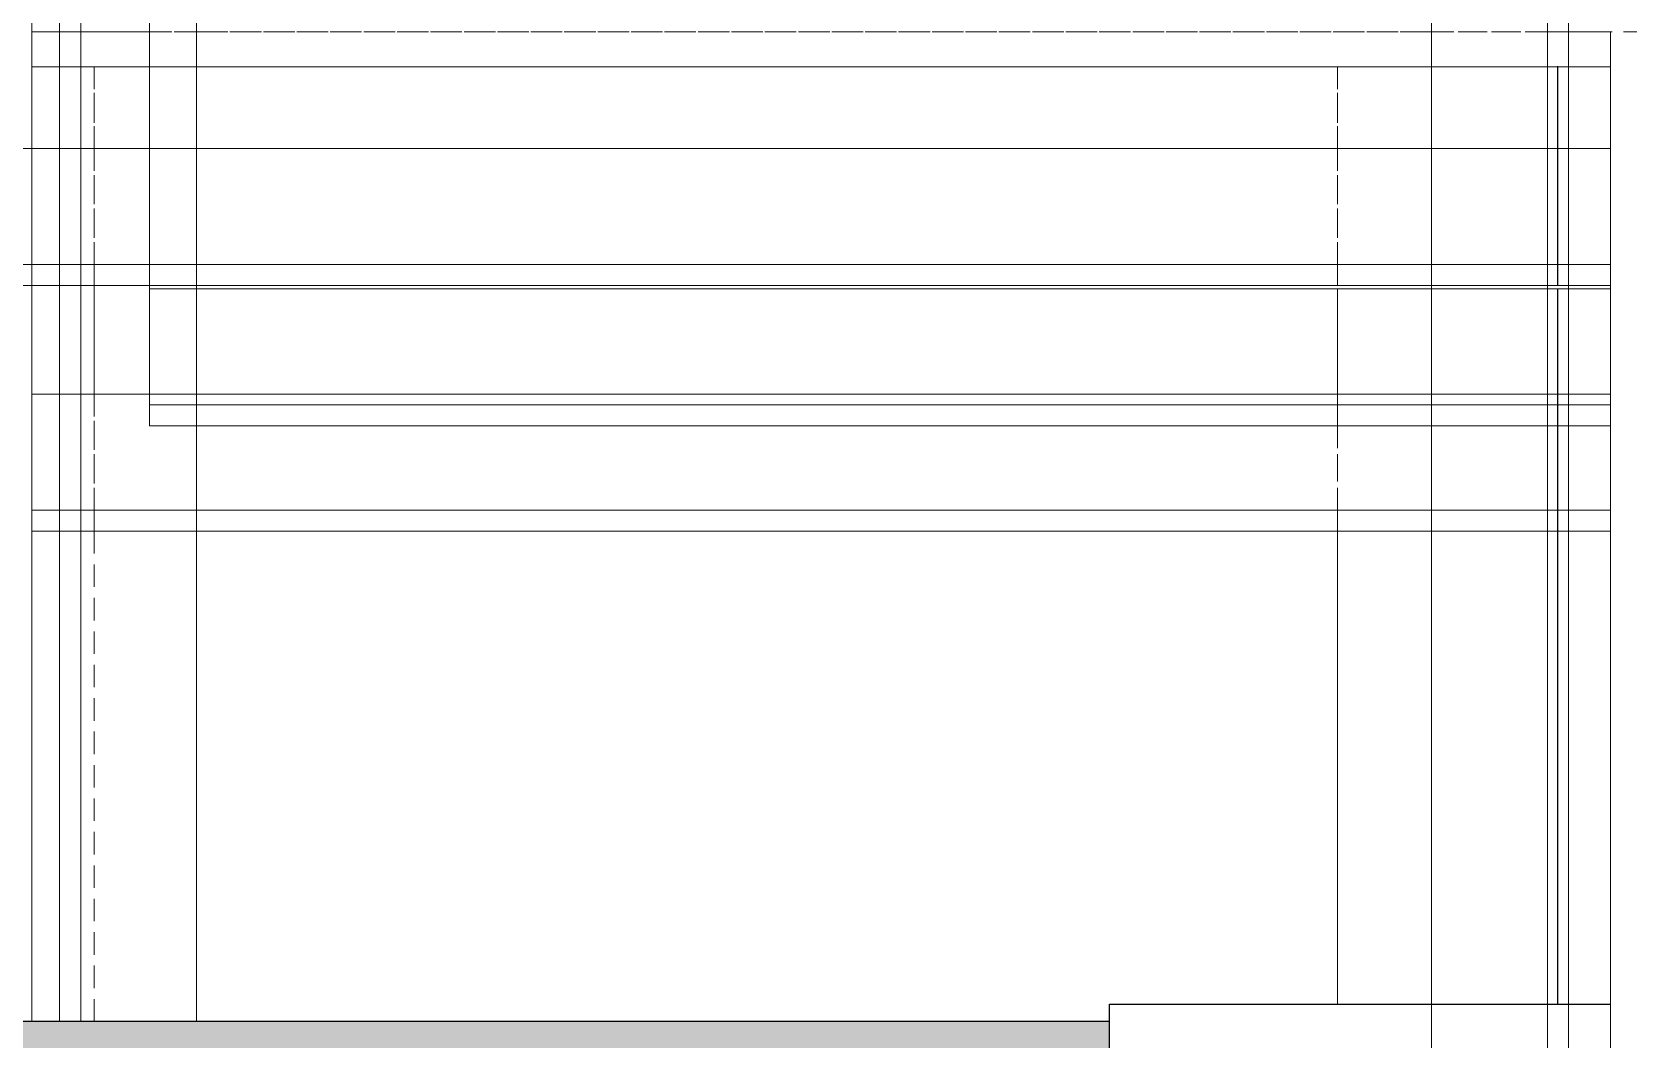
# Model space of a CAD drawing. Header units: centimetres. Extents: x -1906 to 5208, y -261 to 2955.
# Drawn here: x -134.28 to -111.54, y 2167.71 to 2182.06 of the extents above; entities that cross this region are included whole.
import ezdxf

# ---------------------------------------------------------------- set-up
doc = ezdxf.new("R2010")
doc.units = ezdxf.units.CM
doc.linetypes.add('_Overhead', pattern=[0.47625, 0.3175, -0.15875])
doc.linetypes.add('_Overhead_2_', pattern=[0.47625, 0.3175, -0.15875])
for name, color, linetype, lineweight in [('A-FLOR', 7, 'Continuous', 18), ('A-WALL', 7, 'Continuous', 18), ('A-WALL-PATT', 7, 'Continuous', 50), ('S-BEAM', 7, 'Continuous', 18)]:
    doc.layers.add(name, color=color, linetype=linetype, lineweight=lineweight)

# ---------------------------------------------------------------- blocks, each defined once
blk = doc.blocks.new('Costanera Perfil Z - Parametrizado - h_22cm-1721855-N01 - Planta trazado tuberias refrig exist_ - detalle 1')
at = {"layer": 'S-BEAM', "color": 254, "true_color": 0xcccccc}
for p, q in [((-10.746, 295.365), (-10.746, 1931.15)), ((-10.746, 1931.15), (-10.746, 295.365)), ((-10.446, 1931.15), (-10.446, 295.365)), ((-10.446, 1931.15), (-10.446, 295.365)), ((-8.796, 1931.15), (-8.796, 295.365)), ((-8.796, 1931.15), (-8.796, 295.365))]:
    blk.add_line(p, q, dxfattribs=at)
blk = doc.blocks.new('Costanera Perfil Z - Parametrizado - h_22cm-1724867-N01 - Planta trazado tuberias refrig exist_ - detalle 1')
at = {"layer": 'S-BEAM', "color": 254, "true_color": 0xcccccc}
for p, q in [((-10.746, 1126.939), (-8.746, 1126.939)), ((-10.446, 1126.939), (-10.746, 1126.939)), ((-10.746, 1126.271), (-10.746, 1126.939)), ((-10.746, 1126.939), (-10.746, 1108.679)), ((-8.746, 1126.939), (-10.446, 1126.939)), ((-10.446, 1126.939), (-8.796, 1126.939)), ((-8.796, 1126.939), (-10.446, 1126.939)), ((-10.446, 1126.939), (-10.446, 1126.271)), ((-10.446, 1126.939), (-10.446, 1108.679)), ((-8.796, 1126.939), (-8.796, 1126.271)), ((-8.796, 1126.939), (-8.796, 1126.271)), ((-8.746, 1126.939), (-8.446, 1126.939)), ((-8.446, 1126.939), (-8.746, 1126.939)), ((-8.446, 1126.939), (-6.796, 1126.939)), ((-6.796, 1126.939), (-8.446, 1126.939)), ((-6.796, 1126.939), (8.796, 1126.939)), ((8.796, 1126.939), (-6.796, 1126.939)), ((-10.746, 1108.679), (-10.746, 1126.271)), ((-10.446, 1126.271), (-10.446, 1108.679)), ((-8.796, 1126.271), (-8.796, 1108.679)), ((-8.796, 1126.271), (-8.796, 1108.679)), ((-10.746, 1107.029), (-10.746, 1108.679)), ((-10.746, 1108.679), (-10.746, 1107.029)), ((-10.446, 1108.679), (-10.446, 1107.029)), ((-10.446, 1108.679), (-10.446, 1107.029)), ((-8.796, 1108.679), (-8.796, 1107.029)), ((-8.796, 1108.679), (-8.796, 1107.029)), ((-10.746, 1106.729), (-10.746, 1107.029)), ((-10.746, 1107.029), (-10.746, 1106.729)), ((-10.446, 1107.029), (-10.446, 1106.729)), ((-10.446, 1107.029), (-10.446, 1106.729)), ((-8.796, 1107.029), (-8.796, 1106.729)), ((-8.796, 1107.029), (-8.796, 1106.729)), ((-10.746, 1106.129), (-10.746, 1106.729)), ((-10.746, 1106.729), (-10.746, 1106.129)), ((-10.446, 1106.729), (-10.446, 1106.129)), ((-10.446, 1106.729), (-10.446, 1106.129)), ((-8.796, 1106.729), (-8.796, 1106.129)), ((-8.796, 1106.729), (-8.796, 1106.129))]:
    blk.add_line(p, q, dxfattribs=at)
blk = doc.blocks.new('Costanera Perfil Z - Parametrizado - h_22cm-1724786-N01 - Planta trazado tuberias refrig exist_ - detalle 1')
at = {"layer": 'S-BEAM', "color": 254, "true_color": 0xcccccc}
for p, q in [((-10.746, 1124.844), (-10.746, 1125.239)), ((-10.746, 1125.239), (-10.746, 1124.844)), ((-10.446, 1125.239), (-10.446, 1124.844)), ((-10.446, 1125.239), (-10.446, 1124.844)), ((-8.796, 1125.239), (-8.796, 1124.844)), ((-8.796, 1125.239), (-8.796, 1124.844)), ((-10.746, 1124.544), (-10.746, 1124.844)), ((-10.746, 1124.844), (-10.746, 1124.544)), ((-10.446, 1124.844), (-10.446, 1124.544)), ((-10.446, 1124.844), (-10.446, 1124.544)), ((-8.796, 1124.844), (-8.796, 1124.544)), ((-8.796, 1124.844), (-8.796, 1124.544)), ((-10.746, 1122.894), (-10.746, 1124.544)), ((-10.746, 1124.544), (-10.746, 1122.894)), ((-10.446, 1124.544), (-10.446, 1122.894)), ((-10.446, 1124.544), (-10.446, 1122.894)), ((-8.796, 1124.544), (-8.796, 1123.561)), ((-8.796, 1124.544), (-8.796, 1123.561)), ((-8.796, 1123.561), (-8.796, 1122.894)), ((-8.796, 1123.561), (-8.796, 1122.894)), ((-10.746, 1105.302), (-10.746, 1122.894)), ((-10.746, 1122.894), (-10.746, 1105.302)), ((-10.446, 1122.894), (-10.446, 1105.302)), ((-10.446, 1122.894), (-10.446, 1105.302)), ((-8.796, 1122.894), (-8.796, 1105.302)), ((-8.796, 1122.894), (-8.796, 1105.302)), ((-10.746, 1103.652), (-10.746, 1105.302)), ((-10.746, 1105.302), (-10.746, 1103.652)), ((-10.446, 1105.302), (-10.446, 1103.652)), ((-10.446, 1105.302), (-10.446, 1103.652)), ((-8.796, 1105.302), (-8.796, 1103.652)), ((-8.796, 1105.302), (-8.796, 1103.652)), ((-10.746, 1103.352), (-10.746, 1103.652)), ((-10.746, 1103.652), (-10.746, 1103.352)), ((-10.446, 1103.652), (-10.446, 1103.352)), ((-10.446, 1103.652), (-10.446, 1103.352)), ((-8.796, 1103.652), (-8.796, 1103.352)), ((-8.796, 1103.652), (-8.796, 1103.352)), ((-10.746, 1102.752), (-10.746, 1103.352)), ((-10.746, 1103.352), (-10.746, 1102.752)), ((-10.446, 1103.352), (-10.446, 1102.752)), ((-10.446, 1103.352), (-10.446, 1102.752)), ((-8.796, 1103.352), (-8.796, 1102.752)), ((-8.796, 1103.352), (-8.796, 1102.752))]:
    blk.add_line(p, q, dxfattribs=at)
blk = doc.blocks.new('Costanera Perfil Z - Parametrizado - h_22cm-1724570-N01 - Planta trazado tuberias refrig exist_ - detalle 1')
at = {"layer": 'S-BEAM', "color": 254, "true_color": 0xcccccc}
for p, q in [((-10.746, 966.364), (-10.746, 948.772)), ((-10.746, 966.364), (-10.746, 948.772)), ((-10.446, 966.364), (-10.446, 948.772)), ((-10.446, 966.364), (-10.446, 948.772)), ((8.796, 966.364), (8.796, 948.772)), ((8.796, 966.364), (8.796, 948.772)), ((10.446, 966.364), (10.446, 948.772)), ((10.746, 948.772), (10.746, 966.364)), ((-8.796, 964.364), (-8.796, 948.772)), ((-8.796, 964.364), (-8.796, 948.772)), ((10.446, 964.364), (10.446, 948.772)), ((10.746, 964.364), (10.746, 948.772)), ((-10.746, 948.772), (-10.746, 947.122)), ((-10.746, 948.772), (-10.746, 947.122)), ((-10.446, 948.772), (-10.446, 947.122)), ((-10.446, 948.772), (-10.446, 947.122)), ((-8.796, 948.772), (-8.796, 947.122)), ((-8.796, 948.772), (-8.796, 947.122)), ((8.796, 948.772), (8.796, 947.122)), ((8.796, 948.772), (8.796, 947.122)), ((10.446, 948.772), (10.446, 947.122)), ((10.446, 948.772), (10.446, 947.122)), ((10.746, 947.122), (10.746, 948.772)), ((10.746, 948.772), (10.746, 947.122)), ((-10.746, 947.122), (-10.746, 946.822)), ((-10.746, 947.122), (-10.746, 946.822)), ((-10.446, 947.122), (-10.446, 946.822)), ((-10.446, 947.122), (-10.446, 946.822)), ((-8.796, 947.122), (-8.796, 946.822)), ((-8.796, 947.122), (-8.796, 946.822)), ((8.796, 947.122), (8.796, 946.822)), ((8.796, 947.122), (8.796, 946.822)), ((10.446, 947.122), (10.446, 946.822)), ((10.446, 947.122), (10.446, 946.822)), ((10.746, 946.822), (10.746, 947.122)), ((10.746, 947.122), (10.746, 946.822)), ((-10.746, 946.822), (-10.746, 936.334)), ((-10.746, 946.822), (-10.746, 936.334)), ((-10.446, 946.822), (-10.446, 936.334)), ((-10.446, 946.822), (-10.446, 936.334)), ((-8.796, 946.822), (-8.796, 944.822)), ((-8.796, 946.822), (-8.796, 944.822)), ((8.796, 946.822), (8.796, 935.834)), ((8.796, 946.822), (8.796, 935.834)), ((10.446, 946.822), (10.446, 935.834)), ((10.446, 946.822), (10.446, 935.834)), ((10.746, 935.834), (10.746, 946.822)), ((10.746, 946.822), (10.746, 935.834)), ((-8.796, 944.822), (-8.796, 936.334)), ((-8.796, 944.822), (-8.796, 936.334))]:
    blk.add_line(p, q, dxfattribs=at)
blk = doc.blocks.new('Costanera Perfil Z - Parametrizado - h_22cm-V9-N01 - Planta trazado tuberias refrig exist_ - detalle 1')
at = {"layer": 'S-BEAM', "color": 254, "true_color": 0xcccccc}
for p, q in [((8.796, 964.364), (8.796, 948.772)), ((8.796, 964.364), (8.796, 948.772)), ((10.446, 964.364), (10.446, 948.772)), ((10.746, 948.772), (10.746, 964.364)), ((-10.746, 962.864), (-10.746, 948.772)), ((-10.746, 962.864), (-10.746, 948.772)), ((-10.446, 962.864), (-10.446, 948.772)), ((-10.446, 962.864), (-10.446, 948.772)), ((-8.796, 962.864), (-8.796, 948.772)), ((-8.796, 962.864), (-8.796, 948.772)), ((10.446, 962.864), (10.446, 948.772)), ((10.746, 962.864), (10.746, 948.772)), ((-10.746, 948.772), (-10.746, 947.122)), ((-10.746, 948.772), (-10.746, 947.122)), ((-10.446, 948.772), (-10.446, 947.122)), ((-10.446, 948.772), (-10.446, 947.122)), ((-8.796, 948.772), (-8.796, 947.122)), ((-8.796, 948.772), (-8.796, 947.122)), ((8.796, 948.772), (8.796, 947.122)), ((8.796, 948.772), (8.796, 947.122)), ((10.446, 948.772), (10.446, 947.122)), ((10.446, 948.772), (10.446, 947.122)), ((10.746, 947.122), (10.746, 948.772)), ((10.746, 948.772), (10.746, 947.122)), ((-10.746, 947.122), (-10.746, 946.822)), ((-10.746, 947.122), (-10.746, 946.822)), ((-10.446, 947.122), (-10.446, 946.822)), ((-10.446, 947.122), (-10.446, 946.822)), ((-8.796, 947.122), (-8.796, 946.822)), ((-8.796, 947.122), (-8.796, 946.822)), ((8.796, 947.122), (8.796, 946.822)), ((8.796, 947.122), (8.796, 946.822)), ((10.446, 947.122), (10.446, 946.822)), ((10.446, 947.122), (10.446, 946.822)), ((10.746, 946.822), (10.746, 947.122)), ((10.746, 947.122), (10.746, 946.822)), ((-10.746, 946.822), (-10.746, 936.334)), ((-10.746, 946.822), (-10.746, 943.322)), ((-10.446, 946.822), (-10.446, 943.322)), ((-10.446, 946.822), (-10.446, 936.334)), ((-8.796, 946.772), (-8.796, 945.122)), ((-8.796, 946.772), (-8.796, 945.122)), ((8.796, 946.772), (8.796, 945.122)), ((8.796, 946.772), (8.796, 945.122)), ((10.446, 946.772), (10.446, 945.122)), ((10.446, 946.772), (10.446, 945.122)), ((10.746, 945.122), (10.746, 946.772)), ((10.746, 946.772), (10.746, 945.122)), ((-8.796, 945.122), (-8.796, 944.822)), ((-8.796, 945.122), (-8.796, 944.822)), ((8.796, 945.122), (8.796, 944.822)), ((8.796, 945.122), (8.796, 944.822)), ((10.446, 945.122), (10.446, 944.822)), ((10.446, 945.122), (10.446, 944.822)), ((10.746, 944.822), (10.746, 945.122)), ((10.746, 945.122), (10.746, 944.822)), ((-8.796, 944.822), (-8.796, 943.322)), ((-8.796, 944.822), (-8.796, 943.322)), ((8.796, 944.822), (8.796, 935.834)), ((8.796, 944.822), (8.796, 935.834)), ((10.446, 944.822), (10.446, 935.834)), ((10.446, 944.822), (10.446, 935.834)), ((10.746, 935.834), (10.746, 944.822)), ((10.746, 944.822), (10.746, 935.834)), ((-10.746, 943.322), (-10.746, 936.334)), ((-10.446, 943.322), (-10.446, 936.334)), ((-8.796, 943.322), (-8.796, 936.334)), ((-8.796, 943.322), (-8.796, 936.334))]:
    blk.add_line(p, q, dxfattribs=at)
blk = doc.blocks.new('Costanera Perfil Z - Parametrizado - h_22cm-V10-N01 - Planta trazado tuberias refrig exist_ - detalle 1')
at = {"layer": 'S-BEAM', "color": 254, "true_color": 0xcccccc}
for p, q in [((-10.746, 962.864), (-10.746, 948.772)), ((-10.446, 962.864), (-10.446, 948.772)), ((8.796, 962.864), (8.796, 948.772)), ((8.796, 962.864), (8.796, 948.772)), ((10.446, 962.864), (10.446, 948.772)), ((10.446, 962.864), (10.446, 948.772)), ((10.746, 948.772), (10.746, 962.864)), ((10.746, 962.864), (10.746, 948.772)), ((-10.746, 949.933), (-10.746, 948.772)), ((-10.446, 949.933), (-10.446, 948.772)), ((-8.796, 949.933), (-8.796, 948.772)), ((-8.796, 949.933), (-8.796, 948.772)), ((-10.746, 948.772), (-10.746, 947.122)), ((-10.746, 948.772), (-10.746, 947.122)), ((-10.446, 948.772), (-10.446, 947.122)), ((-10.446, 948.772), (-10.446, 947.122)), ((-8.796, 948.772), (-8.796, 947.122)), ((-8.796, 948.772), (-8.796, 947.122)), ((8.796, 948.772), (8.796, 947.122)), ((8.796, 948.772), (8.796, 947.122)), ((10.446, 948.772), (10.446, 947.122)), ((10.446, 948.772), (10.446, 947.122)), ((10.746, 947.122), (10.746, 948.772)), ((10.746, 948.772), (10.746, 947.122)), ((-10.746, 947.122), (-10.746, 946.822)), ((-10.746, 947.122), (-10.746, 946.822)), ((-10.446, 947.122), (-10.446, 946.822)), ((-10.446, 947.122), (-10.446, 946.822)), ((-8.796, 947.122), (-8.796, 946.822)), ((-8.796, 947.122), (-8.796, 946.822)), ((8.796, 947.122), (8.796, 946.822)), ((8.796, 947.122), (8.796, 946.822)), ((10.446, 947.122), (10.446, 946.822)), ((10.446, 947.122), (10.446, 946.822)), ((10.746, 946.822), (10.746, 947.122)), ((10.746, 947.122), (10.746, 946.822)), ((-10.746, 946.822), (-10.746, 945.272)), ((-10.746, 946.822), (-10.746, 945.272)), ((-10.446, 946.822), (-10.446, 945.272)), ((-10.446, 946.822), (-10.446, 945.272)), ((-8.796, 946.772), (-8.796, 945.272)), ((-8.796, 946.772), (-8.796, 945.272)), ((8.796, 946.772), (8.796, 945.272)), ((8.796, 946.772), (8.796, 945.272)), ((10.446, 946.772), (10.446, 945.272)), ((10.446, 946.772), (10.446, 945.272)), ((10.746, 945.272), (10.746, 946.772)), ((10.746, 946.772), (10.746, 945.272)), ((-10.746, 945.272), (-10.746, 943.622)), ((-10.746, 945.272), (-10.746, 943.622)), ((-10.446, 945.272), (-10.446, 943.622)), ((-10.446, 945.272), (-10.446, 943.622)), ((-8.796, 945.272), (-8.796, 945.122)), ((-8.796, 945.272), (-8.796, 945.122)), ((8.796, 945.272), (8.796, 945.122)), ((8.796, 945.272), (8.796, 945.122)), ((10.446, 945.272), (10.446, 945.122)), ((10.446, 945.272), (10.446, 945.122)), ((10.746, 945.122), (10.746, 945.272)), ((10.746, 945.272), (10.746, 945.122)), ((-8.796, 945.122), (-8.796, 944.822)), ((-8.796, 945.122), (-8.796, 944.822)), ((8.796, 945.122), (8.796, 944.822)), ((8.796, 945.122), (8.796, 944.822)), ((10.446, 945.122), (10.446, 944.822)), ((10.446, 945.122), (10.446, 944.822)), ((10.746, 944.822), (10.746, 945.122)), ((10.746, 945.122), (10.746, 944.822)), ((-8.796, 944.822), (-8.796, 943.622)), ((-8.796, 944.822), (-8.796, 943.622)), ((8.796, 944.822), (8.796, 943.622)), ((8.796, 944.822), (8.796, 943.622)), ((10.446, 944.822), (10.446, 943.622)), ((10.446, 944.822), (10.446, 943.622)), ((10.746, 943.622), (10.746, 944.822)), ((10.746, 944.822), (10.746, 943.622)), ((-10.746, 943.622), (-10.746, 943.322)), ((-10.746, 943.622), (-10.746, 943.322)), ((-10.446, 943.622), (-10.446, 943.322)), ((-10.446, 943.622), (-10.446, 943.322)), ((-8.796, 943.622), (-8.796, 943.322)), ((-8.796, 943.622), (-8.796, 943.322)), ((8.796, 943.622), (8.796, 943.322)), ((8.796, 943.622), (8.796, 943.322)), ((10.446, 943.622), (10.446, 943.322)), ((10.446, 943.622), (10.446, 943.322)), ((10.746, 943.322), (10.746, 943.622)), ((10.746, 943.622), (10.746, 943.322)), ((-10.746, 943.322), (-10.746, 936.334)), ((-10.746, 943.322), (-10.746, 936.334)), ((-10.446, 943.322), (-10.446, 936.334)), ((-10.446, 943.322), (-10.446, 936.334)), ((-8.796, 943.322), (-8.796, 936.334)), ((-8.796, 943.322), (-8.796, 936.334)), ((8.796, 943.322), (8.796, 935.834)), ((8.796, 943.322), (8.796, 935.834)), ((10.446, 943.322), (10.446, 935.834)), ((10.446, 943.322), (10.446, 935.834)), ((10.746, 935.834), (10.746, 943.322)), ((10.746, 943.322), (10.746, 935.834))]:
    blk.add_line(p, q, dxfattribs=at)
blk = doc.blocks.new('Costanera Perfil Z - Parametrizado - h_22cm-V11-N01 - Planta trazado tuberias refrig exist_ - detalle 1')
at = {"layer": 'S-BEAM', "color": 254, "true_color": 0xcccccc}
for p, q in [((-10.746, 949.933), (-10.746, 948.772)), ((-10.746, 949.933), (-10.746, 948.772)), ((-10.446, 949.933), (-10.446, 948.772)), ((-10.446, 949.933), (-10.446, 948.772)), ((-8.796, 949.933), (-8.796, 948.772)), ((-8.796, 949.933), (-8.796, 948.772)), ((8.796, 949.933), (8.796, 948.772)), ((8.796, 949.933), (8.796, 948.772)), ((10.446, 949.933), (10.446, 948.772)), ((10.446, 949.933), (10.446, 948.772)), ((10.746, 948.772), (10.746, 949.942)), ((10.746, 949.942), (10.746, 948.772)), ((-10.746, 948.772), (-10.746, 947.122)), ((-10.746, 948.772), (-10.746, 947.122)), ((-10.446, 948.772), (-10.446, 947.122)), ((-10.446, 948.772), (-10.446, 947.122)), ((-8.796, 948.772), (-8.796, 947.122)), ((-8.796, 948.772), (-8.796, 947.122)), ((8.796, 948.772), (8.796, 947.122)), ((8.796, 948.772), (8.796, 947.122)), ((10.446, 948.772), (10.446, 947.122)), ((10.446, 948.772), (10.446, 947.122)), ((10.746, 947.122), (10.746, 948.772)), ((10.746, 948.772), (10.746, 947.122)), ((-10.746, 947.122), (-10.746, 946.822)), ((-10.746, 947.122), (-10.746, 946.822)), ((-10.446, 947.122), (-10.446, 946.822)), ((-10.446, 947.122), (-10.446, 946.822)), ((-8.796, 947.122), (-8.796, 946.822)), ((-8.796, 947.122), (-8.796, 946.822)), ((8.796, 947.122), (8.796, 946.822)), ((8.796, 947.122), (8.796, 946.822)), ((10.446, 947.122), (10.446, 946.822)), ((10.446, 947.122), (10.446, 946.822)), ((10.746, 946.822), (10.746, 947.122)), ((10.746, 947.122), (10.746, 946.822)), ((-10.746, 946.822), (-10.746, 945.272)), ((-10.746, 946.822), (-10.746, 945.272)), ((-10.446, 946.822), (-10.446, 945.272)), ((-10.446, 946.822), (-10.446, 945.272)), ((-8.796, 946.772), (-8.796, 945.272)), ((-8.796, 946.772), (-8.796, 945.272)), ((8.796, 946.772), (8.796, 945.272)), ((8.796, 946.772), (8.796, 945.272)), ((10.446, 946.772), (10.446, 945.272)), ((10.446, 946.772), (10.446, 945.272)), ((10.746, 945.272), (10.746, 946.772)), ((10.746, 946.772), (10.746, 945.272)), ((-10.746, 945.272), (-10.746, 943.622)), ((-10.746, 945.272), (-10.746, 943.622)), ((-10.446, 945.272), (-10.446, 943.622)), ((-10.446, 945.272), (-10.446, 943.622)), ((-8.796, 945.272), (-8.796, 945.122)), ((-8.796, 945.272), (-8.796, 945.122)), ((8.796, 945.272), (8.796, 945.122)), ((8.796, 945.272), (8.796, 945.122)), ((10.446, 945.272), (10.446, 945.122)), ((10.446, 945.272), (10.446, 945.122)), ((10.746, 945.122), (10.746, 945.272)), ((10.746, 945.272), (10.746, 945.122)), ((-8.796, 945.122), (-8.796, 944.822)), ((-8.796, 945.122), (-8.796, 944.822)), ((8.796, 945.122), (8.796, 944.822)), ((8.796, 945.122), (8.796, 944.822)), ((10.446, 945.122), (10.446, 944.822)), ((10.446, 945.122), (10.446, 944.822)), ((10.746, 944.822), (10.746, 945.122)), ((10.746, 945.122), (10.746, 944.822)), ((-8.796, 944.822), (-8.796, 943.622)), ((-8.796, 944.822), (-8.796, 943.622)), ((8.796, 944.822), (8.796, 943.622)), ((8.796, 944.822), (8.796, 943.622)), ((10.446, 944.822), (10.446, 943.622)), ((10.446, 944.822), (10.446, 943.622)), ((10.746, 943.622), (10.746, 944.822)), ((10.746, 944.822), (10.746, 943.622)), ((-10.746, 943.622), (-10.746, 943.322)), ((-10.746, 943.622), (-10.746, 943.322)), ((-10.446, 943.622), (-10.446, 943.322)), ((-10.446, 943.622), (-10.446, 943.322)), ((-8.796, 943.622), (-8.796, 943.322)), ((-8.796, 943.622), (-8.796, 943.322)), ((8.796, 943.622), (8.796, 943.322)), ((8.796, 943.622), (8.796, 943.322)), ((10.446, 943.622), (10.446, 943.322)), ((10.446, 943.622), (10.446, 943.322)), ((10.746, 943.322), (10.746, 943.622)), ((10.746, 943.622), (10.746, 943.322)), ((-10.746, 943.322), (-10.746, 936.334)), ((-10.746, 943.322), (-10.746, 936.334)), ((-10.446, 943.322), (-10.446, 936.334)), ((-10.446, 943.322), (-10.446, 936.334)), ((-8.796, 943.322), (-8.796, 936.334)), ((-8.796, 943.322), (-8.796, 936.334)), ((8.796, 943.322), (8.796, 936.584)), ((8.796, 943.322), (8.796, 936.584)), ((10.446, 943.322), (10.446, 936.584)), ((10.446, 943.322), (10.446, 936.584)), ((10.746, 936.584), (10.746, 943.322)), ((10.746, 943.322), (10.746, 936.584))]:
    blk.add_line(p, q, dxfattribs=at)
blk = doc.blocks.new('Costanera Perfil Z - Parametrizado - h_22cm-V12-N01 - Planta trazado tuberias refrig exist_ - detalle 1')
at = {"layer": 'S-BEAM', "color": 254, "true_color": 0xcccccc}
for p, q in [((-10.746, 949.933), (-10.746, 948.772)), ((-10.746, 949.933), (-10.746, 948.772)), ((-10.446, 949.933), (-10.446, 948.772)), ((-10.446, 949.933), (-10.446, 948.772)), ((-8.796, 949.933), (-8.796, 948.772)), ((-8.796, 949.933), (-8.796, 948.772)), ((8.796, 949.933), (8.796, 948.772)), ((8.796, 949.933), (8.796, 948.772)), ((10.446, 949.933), (10.446, 948.772)), ((10.446, 949.933), (10.446, 948.772)), ((10.746, 948.772), (10.746, 949.942)), ((10.746, 949.942), (10.746, 948.772)), ((-10.746, 948.772), (-10.746, 947.122)), ((-10.746, 948.772), (-10.746, 947.122)), ((-10.446, 948.772), (-10.446, 947.122)), ((-10.446, 948.772), (-10.446, 947.122)), ((-8.796, 948.772), (-8.796, 947.122)), ((-8.796, 948.772), (-8.796, 947.122)), ((8.796, 948.772), (8.796, 947.122)), ((8.796, 948.772), (8.796, 947.122)), ((10.446, 948.772), (10.446, 947.122)), ((10.446, 948.772), (10.446, 947.122)), ((10.746, 947.122), (10.746, 948.772)), ((10.746, 948.772), (10.746, 947.122)), ((-10.746, 947.122), (-10.746, 946.822)), ((-10.746, 947.122), (-10.746, 946.822)), ((-10.446, 947.122), (-10.446, 946.822)), ((-10.446, 947.122), (-10.446, 946.822)), ((-8.796, 947.122), (-8.796, 946.822)), ((-8.796, 947.122), (-8.796, 946.822)), ((8.796, 947.122), (8.796, 946.822)), ((8.796, 947.122), (8.796, 946.822)), ((10.446, 947.122), (10.446, 946.822)), ((10.446, 947.122), (10.446, 946.822)), ((10.746, 946.822), (10.746, 947.122)), ((10.746, 947.122), (10.746, 946.822)), ((-10.746, 946.822), (-10.746, 945.272)), ((-10.746, 946.822), (-10.746, 945.272)), ((-10.446, 946.822), (-10.446, 945.272)), ((-10.446, 946.822), (-10.446, 945.272)), ((-8.796, 946.772), (-8.796, 945.272)), ((-8.796, 946.772), (-8.796, 945.272)), ((8.796, 946.772), (8.796, 945.272)), ((8.796, 946.772), (8.796, 945.272)), ((10.446, 946.772), (10.446, 945.272)), ((10.446, 946.772), (10.446, 945.272)), ((10.746, 945.272), (10.746, 946.772)), ((10.746, 946.772), (10.746, 945.272)), ((-10.746, 945.272), (-10.746, 943.622)), ((-10.746, 945.272), (-10.746, 943.622)), ((-10.446, 945.272), (-10.446, 943.622)), ((-10.446, 945.272), (-10.446, 943.622)), ((-8.796, 945.272), (-8.796, 945.122)), ((-8.796, 945.272), (-8.796, 945.122)), ((8.796, 945.272), (8.796, 945.122)), ((8.796, 945.272), (8.796, 945.122)), ((10.446, 945.272), (10.446, 945.122)), ((10.446, 945.272), (10.446, 945.122)), ((10.746, 945.122), (10.746, 945.272)), ((10.746, 945.272), (10.746, 945.122)), ((-8.796, 945.122), (-8.796, 944.822)), ((-8.796, 945.122), (-8.796, 944.822)), ((8.796, 945.122), (8.796, 944.822)), ((8.796, 945.122), (8.796, 944.822)), ((10.446, 945.122), (10.446, 944.822)), ((10.446, 945.122), (10.446, 944.822)), ((10.746, 944.822), (10.746, 945.122)), ((10.746, 945.122), (10.746, 944.822)), ((-8.796, 944.822), (-8.796, 943.622)), ((-8.796, 944.822), (-8.796, 943.622)), ((8.796, 944.822), (8.796, 943.622)), ((8.796, 944.822), (8.796, 943.622)), ((10.446, 944.822), (10.446, 943.622)), ((10.446, 944.822), (10.446, 943.622)), ((10.746, 943.622), (10.746, 944.822)), ((10.746, 944.822), (10.746, 943.622)), ((-10.746, 943.622), (-10.746, 943.322)), ((-10.746, 943.622), (-10.746, 943.322)), ((-10.446, 943.622), (-10.446, 943.322)), ((-10.446, 943.622), (-10.446, 943.322)), ((-8.796, 943.622), (-8.796, 943.322)), ((-8.796, 943.622), (-8.796, 943.322)), ((8.796, 943.622), (8.796, 943.322)), ((8.796, 943.622), (8.796, 943.322)), ((10.446, 943.622), (10.446, 943.322)), ((10.446, 943.622), (10.446, 943.322)), ((10.746, 943.322), (10.746, 943.622)), ((10.746, 943.622), (10.746, 943.322)), ((-10.746, 943.322), (-10.746, 936.334)), ((-10.746, 943.322), (-10.746, 936.334)), ((-10.446, 943.322), (-10.446, 936.334)), ((-10.446, 943.322), (-10.446, 936.334)), ((-8.796, 943.322), (-8.796, 936.334)), ((-8.796, 943.322), (-8.796, 936.334)), ((8.796, 943.322), (8.796, 936.584)), ((8.796, 943.322), (8.796, 936.584)), ((10.446, 943.322), (10.446, 936.584)), ((10.446, 943.322), (10.446, 936.584)), ((10.746, 936.584), (10.746, 943.322)), ((10.746, 943.322), (10.746, 936.584))]:
    blk.add_line(p, q, dxfattribs=at)
blk = doc.blocks.new('Costanera Perfil Z - Parametrizado - h_22cm-V13-N01 - Planta trazado tuberias refrig exist_ - detalle 1')
at = {"layer": 'S-BEAM', "color": 254, "true_color": 0xcccccc}
for p, q in [((-10.746, 949.933), (-10.746, 948.772)), ((-10.746, 949.933), (-10.746, 948.772)), ((-10.446, 949.933), (-10.446, 948.772)), ((-10.446, 949.933), (-10.446, 948.772)), ((-8.796, 949.933), (-8.796, 948.772)), ((-8.796, 949.933), (-8.796, 948.772)), ((8.796, 949.933), (8.796, 948.772)), ((8.796, 949.933), (8.796, 948.772)), ((10.446, 949.933), (10.446, 948.772)), ((10.446, 949.933), (10.446, 948.772)), ((10.746, 948.772), (10.746, 949.942)), ((-10.746, 948.772), (-10.746, 947.122)), ((-10.746, 948.772), (-10.746, 947.122)), ((-10.446, 948.772), (-10.446, 947.122)), ((-10.446, 948.772), (-10.446, 947.122)), ((-8.796, 948.772), (-8.796, 947.122)), ((-8.796, 948.772), (-8.796, 947.122)), ((8.796, 948.772), (8.796, 947.122)), ((8.796, 948.772), (8.796, 947.122)), ((10.446, 948.772), (10.446, 947.122)), ((10.446, 948.772), (10.446, 947.122)), ((10.746, 947.122), (10.746, 948.772)), ((-10.746, 947.122), (-10.746, 946.822)), ((-10.746, 947.122), (-10.746, 946.822)), ((-10.446, 947.122), (-10.446, 946.822)), ((-10.446, 947.122), (-10.446, 946.822)), ((-8.796, 947.122), (-8.796, 946.822)), ((-8.796, 947.122), (-8.796, 946.822)), ((8.796, 947.122), (8.796, 946.822)), ((8.796, 947.122), (8.796, 946.822)), ((10.446, 947.122), (10.446, 946.822)), ((10.446, 947.122), (10.446, 946.822)), ((10.746, 946.822), (10.746, 947.122)), ((-10.746, 946.822), (-10.746, 945.272)), ((-10.746, 946.822), (-10.746, 945.272)), ((-10.446, 946.822), (-10.446, 945.272)), ((-10.446, 946.822), (-10.446, 945.272)), ((-8.796, 946.772), (-8.796, 945.272)), ((-8.796, 946.772), (-8.796, 945.272)), ((8.796, 946.772), (8.796, 945.272)), ((8.796, 946.772), (8.796, 945.272)), ((10.446, 946.772), (10.446, 945.272)), ((10.446, 946.772), (10.446, 945.272)), ((10.746, 945.272), (10.746, 946.772)), ((-10.746, 945.272), (-10.746, 943.622)), ((-10.746, 945.272), (-10.746, 943.622)), ((-10.446, 945.272), (-10.446, 943.622)), ((-10.446, 945.272), (-10.446, 943.622)), ((-8.796, 945.272), (-8.796, 945.122)), ((-8.796, 945.272), (-8.796, 945.122)), ((8.796, 945.272), (8.796, 945.122)), ((8.796, 945.272), (8.796, 945.122)), ((10.446, 945.272), (10.446, 945.122)), ((10.446, 945.272), (10.446, 945.122)), ((10.746, 945.122), (10.746, 945.272)), ((-8.796, 945.122), (-8.796, 944.822)), ((-8.796, 945.122), (-8.796, 944.822)), ((8.796, 945.122), (8.796, 944.822)), ((8.796, 945.122), (8.796, 944.822)), ((10.446, 945.122), (10.446, 944.822)), ((10.446, 945.122), (10.446, 944.822)), ((10.746, 944.822), (10.746, 945.122)), ((-8.796, 944.822), (-8.796, 943.622)), ((-8.796, 944.822), (-8.796, 943.622)), ((8.796, 944.822), (8.796, 943.622)), ((8.796, 944.822), (8.796, 943.622)), ((10.446, 944.822), (10.446, 943.622)), ((10.446, 944.822), (10.446, 943.622)), ((10.746, 943.622), (10.746, 944.822)), ((-10.746, 943.622), (-10.746, 943.322)), ((-10.746, 943.622), (-10.746, 943.322)), ((-10.446, 943.622), (-10.446, 943.322)), ((-10.446, 943.622), (-10.446, 943.322)), ((-8.796, 943.622), (-8.796, 943.322)), ((-8.796, 943.622), (-8.796, 943.322)), ((8.796, 943.622), (8.796, 943.322)), ((8.796, 943.622), (8.796, 943.322)), ((10.446, 943.622), (10.446, 943.322)), ((10.446, 943.622), (10.446, 943.322)), ((10.746, 943.322), (10.746, 943.622)), ((-10.746, 943.322), (-10.746, 936.334)), ((-10.746, 943.322), (-10.746, 936.334)), ((-10.446, 943.322), (-10.446, 936.334)), ((-10.446, 943.322), (-10.446, 936.334)), ((-8.796, 943.322), (-8.796, 936.334)), ((-8.796, 943.322), (-8.796, 936.334)), ((8.796, 943.322), (8.796, 936.584)), ((8.796, 943.322), (8.796, 936.584)), ((10.446, 943.322), (10.446, 936.584)), ((10.446, 943.322), (10.446, 936.584)), ((10.746, 936.584), (10.746, 943.322))]:
    blk.add_line(p, q, dxfattribs=at)
blk = doc.blocks.new('PQ_RVR_EST-01_ZZ_ZZ_MO_T_A_rvt-1-N01 - Planta trazado tuberias refrig exist_ - detalle 1')
at = {"layer": 'A-FLOR', "color": 254, "linetype": '_Overhead', "true_color": 0xd4d4d4}
for p, q in [((-134.28, 2181.562), (-133.885, 2181.562)), ((-133.885, 2181.562), (-133.585, 2181.562)), ((-133.585, 2181.562), (-133.394, 2181.562)), ((-133.394, 2181.562), (-132.603, 2181.562)), ((-132.603, 2181.562), (-131.935, 2181.562)), ((-131.935, 2181.562), (-115.684, 2181.562)), ((-115.684, 2181.562), (-115.683, 2180.4)), ((-115.683, 2180.4), (-115.684, 2181.562)), ((-115.683, 2180.4), (-115.683, 2178.75)), ((-115.683, 2178.75), (-115.683, 2180.4)), ((-115.683, 2178.75), (-115.683, 2178.45)), ((-115.683, 2178.45), (-115.683, 2178.75)), ((-115.683, 2178.4), (-115.683, 2176.9)), ((-115.683, 2176.9), (-115.683, 2178.4)), ((-115.683, 2176.9), (-115.683, 2176.75)), ((-115.683, 2176.75), (-115.683, 2176.9)), ((-115.683, 2176.75), (-115.683, 2176.45)), ((-115.683, 2176.45), (-115.683, 2176.75)), ((-115.683, 2176.45), (-115.682, 2175.25)), ((-115.682, 2175.25), (-115.683, 2176.45)), ((-115.682, 2175.25), (-115.682, 2174.95)), ((-115.682, 2174.95), (-115.682, 2175.25)), ((-115.682, 2174.95), (-115.681, 2168.212)), ((-115.681, 2168.212), (-115.682, 2174.95))]:
    blk.add_line(p, q, dxfattribs=at)
at = {"layer": 'S-BEAM', "color": 254, "true_color": 0xcccccc}
for p, q in [((-134.28, 2198.935), (-134.28, 2178.45)), ((-134.28, 2180.4), (-134.28, 2197.992)), ((-134.28, 2197.992), (-134.28, 2180.4)), ((-134.28, 2197.992), (-134.28, 2180.4)), ((-134.28, 2178.75), (-134.28, 2180.4)), ((-134.28, 2180.4), (-134.28, 2178.75)), ((-134.28, 2180.4), (-134.28, 2178.75)), ((-134.28, 2178.45), (-134.28, 2178.75)), ((-134.28, 2178.75), (-134.28, 2178.45)), ((-134.28, 2178.75), (-134.28, 2178.45)), ((-134.28, 2178.45), (-134.28, 2167.962)), ((-134.28, 2167.962), (-134.28, 2178.45)), ((-134.28, 2178.45), (-134.28, 2167.962)), ((-134.28, 2178.45), (-134.28, 2167.962))]:
    blk.add_line(p, q, dxfattribs=at)
at = {"layer": 'S-BEAM', "color": 254, "linetype": '_Overhead', "lineweight": 18, "true_color": 0xd4d4d4, "rotation": 90.00000000000001}
for name, p in [('Costanera Perfil Z - Parametrizado - h_22cm-1721855-N01 - Planta trazado tuberias refrig exist_ - detalle 1', (183.571, 2189.196)), ('Costanera Perfil Z - Parametrizado - h_22cm-1724867-N01 - Planta trazado tuberias refrig exist_ - detalle 1', (994.336, 2187.196)), ('Costanera Perfil Z - Parametrizado - h_22cm-1724786-N01 - Planta trazado tuberias refrig exist_ - detalle 1', (990.959, 2185.696))]:
    blk.add_blockref(name, p, dxfattribs=at)
at = {"layer": 'S-BEAM', "color": 254, "linetype": '_Overhead', "lineweight": 18, "true_color": 0xd4d4d4}
for name in ['Costanera Perfil Z - Parametrizado - h_22cm-1724570-N01 - Planta trazado tuberias refrig exist_ - detalle 1', 'Costanera Perfil Z - Parametrizado - h_22cm-V9-N01 - Planta trazado tuberias refrig exist_ - detalle 1', 'Costanera Perfil Z - Parametrizado - h_22cm-V10-N01 - Planta trazado tuberias refrig exist_ - detalle 1', 'Costanera Perfil Z - Parametrizado - h_22cm-V11-N01 - Planta trazado tuberias refrig exist_ - detalle 1', 'Costanera Perfil Z - Parametrizado - h_22cm-V12-N01 - Planta trazado tuberias refrig exist_ - detalle 1', 'Costanera Perfil Z - Parametrizado - h_22cm-V13-N01 - Planta trazado tuberias refrig exist_ - detalle 1']:
    blk.add_blockref(name, (-123.139, 1231.628), dxfattribs=at)
blk = doc.blocks.new('PQ_RVR_ARQ-01_ZZ_ZZ_MO_T_A_rvt-1-N01 - Planta trazado tuberias refrig exist_ - detalle 1')
at = {"layer": 'A-WALL-PATT', "lineweight": 18, "true_color": 0xdddddd}
h = blk.add_hatch(color=254, dxfattribs=at)
h.paths.add_polyline_path([(-118.929, 2167.462), (-118.929, 2167.962), (-484.652, 2167.962), (-484.652, 2167.462), (-170.319, 2167.462)])
h.paths.add_polyline_path([(-808.252, 2167.462), (-808.252, 2167.962), (-1098.849, 2167.962), (-1098.849, 2167.462), (-853.799, 2167.462)])
h.paths.add_polyline_path([(-1101.389, 2167.462), (-1101.389, 2167.962), (-1126.309, 2167.962), (-1126.309, 2167.462), (-1116.675, 2167.462)])
h.paths.add_polyline_path([(-1128.849, 2167.462), (-1128.849, 2167.962), (-1308.741, 2167.962), (-1308.741, 2167.462)])
h.paths.add_polyline_path([(-1458.741, 2167.462), (-1458.741, 2167.962), (-1476.017, 2167.962), (-1476.017, 2167.462)])
h.paths.add_polyline_path([(-1556.017, 2167.462), (-1556.017, 2167.962), (-1679.32, 2167.962), (-1679.32, 2167.462), (-1589.853, 2167.462)])
h.paths.add_polyline_path([(-1729.32, 2167.462), (-1729.32, 2167.962), (-1747.579, 2167.962), (-1747.579, 2167.462)])
h.paths.add_polyline_path([(-1726.78, 2167.462), (-1720.82, 2167.462), (-1720.82, 2167.962), (-1726.78, 2167.962)])
h.paths.add_polyline_path([(-1718.28, 2167.462), (-1693.36, 2167.462), (-1693.36, 2167.962), (-1718.28, 2167.962)])
h.paths.add_polyline_path([(-1690.82, 2167.462), (-1681.86, 2167.462), (-1681.86, 2167.962), (-1690.82, 2167.962), (-1690.82, 2167.603)])
at = {"layer": 'A-FLOR', "color": 254, "linetype": '_Overhead_2_', "true_color": 0xd4d4d4}
for p, q in [((-133.885, 2182.062), (-134.28, 2182.062)), ((-134.28, 2182.062), (-133.885, 2182.062)), ((-133.585, 2182.062), (-133.885, 2182.062)), ((-133.885, 2182.062), (-133.585, 2182.062)), ((-132.603, 2182.062), (-133.585, 2182.062)), ((-133.585, 2182.062), (-132.603, 2182.062)), ((-131.935, 2182.062), (-132.603, 2182.062)), ((-132.603, 2182.062), (-131.935, 2182.062)), ((-114.343, 2182.062), (-131.935, 2182.062)), ((-131.935, 2182.062), (-114.343, 2182.062)), ((-112.693, 2182.062), (-114.343, 2182.062)), ((-114.343, 2182.062), (-112.693, 2182.062)), ((-112.393, 2182.062), (-112.693, 2182.062)), ((-112.693, 2182.062), (-112.393, 2182.062)), ((-111.293, 2182.062), (-112.393, 2182.062)), ((-112.393, 2182.062), (-111.793, 2182.062)), ((-134.28, 2181.562), (-133.885, 2181.562)), ((-133.885, 2181.562), (-133.585, 2181.562)), ((-133.585, 2181.562), (-133.394, 2181.562)), ((-133.394, 2181.562), (-133.394, 2180.4)), ((-133.394, 2180.4), (-133.394, 2181.562)), ((-133.394, 2180.4), (-133.394, 2178.75)), ((-133.394, 2178.75), (-133.394, 2180.4)), ((-133.394, 2178.75), (-133.394, 2178.45)), ((-133.394, 2178.45), (-133.394, 2178.75)), ((-133.394, 2178.45), (-133.394, 2176.9)), ((-133.394, 2176.9), (-133.394, 2178.45)), ((-133.394, 2176.9), (-133.394, 2175.25)), ((-133.394, 2175.25), (-133.394, 2176.9)), ((-133.394, 2175.25), (-133.394, 2174.95)), ((-133.394, 2174.95), (-133.394, 2175.25)), ((-133.394, 2174.95), (-133.394, 2167.962)), ((-133.394, 2167.962), (-133.394, 2174.95))]:
    blk.add_line(p, q, dxfattribs=at)
at = {"layer": 'A-WALL', "color": 253, "true_color": 0xaaaaaa}
for p, q in [((-111.793, 2167.462), (-111.793, 2182.062)), ((-133.885, 2181.562), (-134.28, 2181.562)), ((-133.585, 2181.562), (-133.885, 2181.562)), ((-132.603, 2181.562), (-133.585, 2181.562)), ((-131.935, 2181.562), (-132.603, 2181.562)), ((-114.343, 2181.562), (-131.935, 2181.562)), ((-112.693, 2181.562), (-114.343, 2181.562)), ((-112.393, 2181.562), (-112.693, 2181.562)), ((-111.793, 2181.562), (-112.393, 2181.562))]:
    blk.add_line(p, q, dxfattribs=at)
at = {"layer": 'A-WALL', "color": 253, "lineweight": 25, "true_color": 0xaaaaaa}
for p, q in [((-112.543, 2180.4), (-112.543, 2181.572)), ((-112.543, 2178.75), (-112.543, 2180.4)), ((-112.543, 2178.45), (-112.543, 2178.75)), ((-112.543, 2176.9), (-112.543, 2178.4)), ((-112.543, 2176.75), (-112.543, 2176.9)), ((-112.543, 2176.45), (-112.543, 2176.75)), ((-112.543, 2175.25), (-112.543, 2176.45)), ((-112.543, 2174.95), (-112.543, 2175.25)), ((-112.543, 2168.212), (-112.543, 2174.95)), ((-118.929, 2167.962), (-118.929, 2168.212)), ((-118.929, 2168.212), (-114.343, 2168.212)), ((-114.343, 2168.212), (-112.693, 2168.212)), ((-112.693, 2168.212), (-112.393, 2168.212)), ((-112.393, 2168.212), (-111.793, 2168.212)), ((-118.929, 2167.962), (-1747.579, 2167.962)), ((-118.929, 2167.462), (-118.929, 2167.962))]:
    blk.add_line(p, q, dxfattribs=at)

msp = doc.modelspace()

# ---------------------------------------------------------------- block references
at = {"lineweight": 5}
for name in ['PQ_RVR_ARQ-01_ZZ_ZZ_MO_T_A_rvt-1-N01 - Planta trazado tuberias refrig exist_ - detalle 1', 'PQ_RVR_EST-01_ZZ_ZZ_MO_T_A_rvt-1-N01 - Planta trazado tuberias refrig exist_ - detalle 1']:
    msp.add_blockref(name, (0, 0), dxfattribs=at)

doc.saveas('drawing.dxf')
